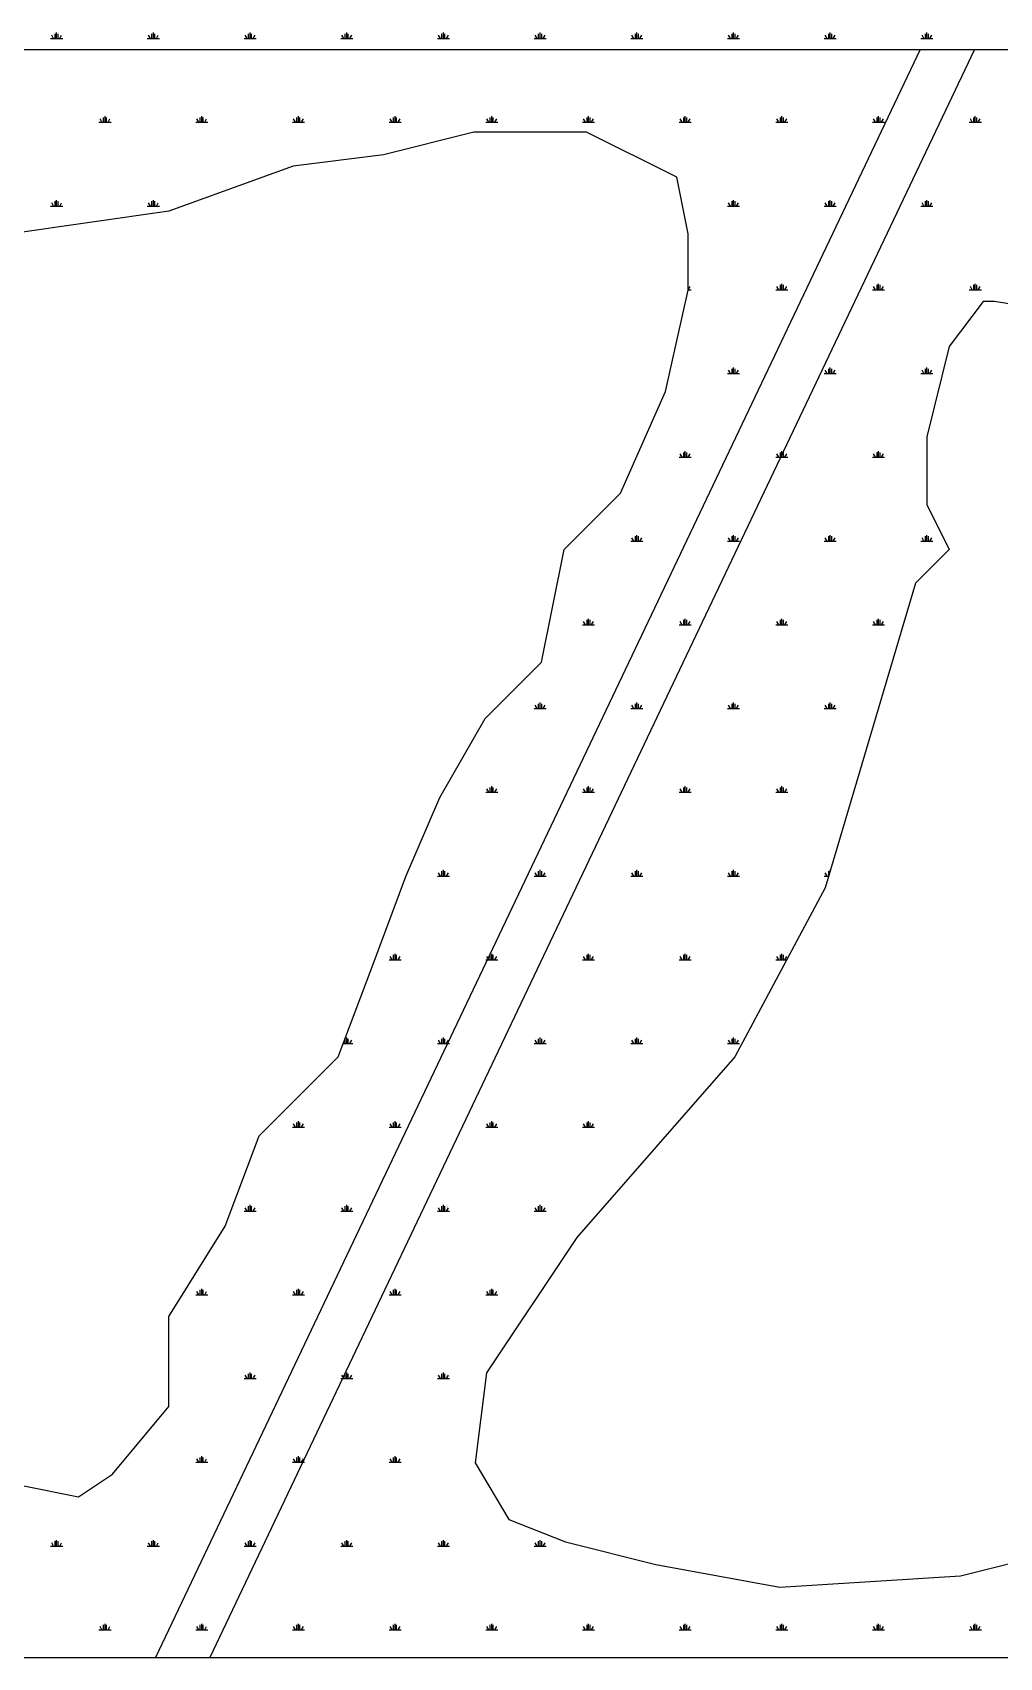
# Model space of a CAD drawing. Extents: x 0 to 23.8, y 0 to 31.4.
# Drawn here: x 10.637 to 13.137, y 17.038 to 21.239 of the extents above; entities that cross this region are included whole.
import ezdxf

# ---------------------------------------------------------------- set-up
doc = ezdxf.new("R2010")
doc.units = 0
doc.header["$LTSCALE"] = 0.39999
doc.header["$MEASUREMENT"] = 0
doc.layers.get('0').update_dxf_attribs({"linetype": 'CONTINUOUS'})
doc.layers.add('STRCTR', color=7, linetype='CONTINUOUS')

# ---------------------------------------------------------------- blocks, each defined once
blk = doc.blocks.new('*X0')
at = {"color": 0, "linetype": 'CONTINUOUS'}
for p, q in [((8.875, 21.4341), (8.9062, 21.4341)), ((8.8828, 21.4341), (8.8778, 21.4428)), ((8.8867, 21.4341), (8.8867, 21.4466)), ((8.8906, 21.4341), (8.8906, 21.4498)), ((8.8945, 21.4341), (8.8945, 21.4466)), ((8.8984, 21.4341), (8.9034, 21.4428)), ((9.125, 21.4341), (9.1562, 21.4341)), ((9.1328, 21.4341), (9.1278, 21.4428)), ((9.1367, 21.4341), (9.1367, 21.4466)), ((9.1406, 21.4341), (9.1406, 21.4498)), ((9.1445, 21.4341), (9.1445, 21.4466)), ((9.1484, 21.4341), (9.1534, 21.4428)), ((9.375, 21.4341), (9.4062, 21.4341)), ((9.3828, 21.4341), (9.3778, 21.4428)), ((9.3867, 21.4341), (9.3867, 21.4466)), ((9.3906, 21.4341), (9.3906, 21.4498)), ((9.3945, 21.4341), (9.3945, 21.4466)), ((9.3984, 21.4341), (9.4034, 21.4428)), ((9.625, 21.4341), (9.6562, 21.4341)), ((9.6328, 21.4341), (9.6278, 21.4428)), ((9.6367, 21.4341), (9.6367, 21.4466)), ((9.6406, 21.4341), (9.6406, 21.4498)), ((9.6445, 21.4341), (9.6445, 21.4466)), ((9.6484, 21.4341), (9.6534, 21.4428)), ((9.875, 21.4341), (9.9062, 21.4341)), ((9.8828, 21.4341), (9.8778, 21.4428)), ((9.8867, 21.4341), (9.8867, 21.4466)), ((9.8906, 21.4341), (9.8906, 21.4498)), ((9.8945, 21.4341), (9.8945, 21.4466)), ((9.8984, 21.4341), (9.9034, 21.4428)), ((10.125, 21.4341), (10.1562, 21.4341)), ((10.1328, 21.4341), (10.1278, 21.4428)), ((10.1367, 21.4341), (10.1367, 21.4466)), ((10.1406, 21.4341), (10.1406, 21.4498)), ((10.1445, 21.4341), (10.1445, 21.4466)), ((10.1484, 21.4341), (10.1534, 21.4428)), ((10.375, 21.4341), (10.4062, 21.4341)), ((10.3828, 21.4341), (10.3778, 21.4428)), ((10.3867, 21.4341), (10.3867, 21.4466)), ((10.3906, 21.4341), (10.3906, 21.4498)), ((10.3945, 21.4341), (10.3945, 21.4466)), ((10.3984, 21.4341), (10.4034, 21.4428)), ((10.625, 21.4341), (10.6562, 21.4341)), ((10.6328, 21.4341), (10.6278, 21.4428)), ((10.6367, 21.4341), (10.6367, 21.4466)), ((10.6406, 21.4341), (10.6406, 21.4498)), ((10.6445, 21.4341), (10.6445, 21.4466)), ((10.6484, 21.4341), (10.6534, 21.4428)), ((10.875, 21.4341), (10.9062, 21.4341)), ((10.8828, 21.4341), (10.8778, 21.4428)), ((10.8867, 21.4341), (10.8867, 21.4466)), ((10.8906, 21.4341), (10.8906, 21.4498)), ((10.8945, 21.4341), (10.8945, 21.4466)), ((10.8984, 21.4341), (10.9034, 21.4428)), ((11.125, 21.4341), (11.1562, 21.4341)), ((11.1328, 21.4341), (11.1278, 21.4428)), ((11.1367, 21.4341), (11.1367, 21.4466)), ((11.1406, 21.4341), (11.1406, 21.4498)), ((11.1445, 21.4341), (11.1445, 21.4466)), ((11.1484, 21.4341), (11.1534, 21.4428)), ((8.75, 21.2176), (8.7812, 21.2176)), ((8.7578, 21.2176), (8.7528, 21.2263)), ((8.7617, 21.2176), (8.7617, 21.2301)), ((8.7656, 21.2176), (8.7656, 21.2332)), ((8.7695, 21.2176), (8.7695, 21.2301)), ((8.7734, 21.2176), (8.7784, 21.2263)), ((9, 21.2176), (9.0312, 21.2176)), ((9.0078, 21.2176), (9.0028, 21.2263)), ((9.0117, 21.2176), (9.0117, 21.2301)), ((9.0156, 21.2176), (9.0156, 21.2332)), ((9.0195, 21.2176), (9.0195, 21.2301)), ((9.0234, 21.2176), (9.0284, 21.2263)), ((10.5, 21.2176), (10.5312, 21.2176)), ((10.5078, 21.2176), (10.5028, 21.2263)), ((10.5117, 21.2176), (10.5117, 21.2301)), ((10.5156, 21.2176), (10.5156, 21.2332)), ((10.5195, 21.2176), (10.5195, 21.2301)), ((10.5234, 21.2176), (10.5284, 21.2263)), ((10.75, 21.2176), (10.7812, 21.2176)), ((10.7578, 21.2176), (10.7528, 21.2263)), ((10.7617, 21.2176), (10.7617, 21.2301)), ((10.7656, 21.2176), (10.7656, 21.2332)), ((10.7695, 21.2176), (10.7695, 21.2301)), ((10.7734, 21.2176), (10.7784, 21.2263)), ((11, 21.2176), (11.0312, 21.2176)), ((11.0078, 21.2176), (11.0028, 21.2263)), ((11.0117, 21.2176), (11.0117, 21.2301)), ((11.0156, 21.2176), (11.0156, 21.2332)), ((11.0195, 21.2176), (11.0195, 21.2301)), ((11.0234, 21.2176), (11.0284, 21.2263)), ((10.3984, 21.0011), (10.4034, 21.0098)), ((10.6328, 21.0011), (10.6278, 21.0098)), ((10.6367, 21.0011), (10.6367, 21.0136)), ((10.6406, 21.0011), (10.6406, 21.0167)), ((10.6445, 21.0011), (10.6445, 21.0136)), ((10.6484, 21.0011), (10.6534, 21.0098)), ((10.8828, 21.0011), (10.8778, 21.0098)), ((10.8867, 21.0011), (10.8867, 21.0136)), ((10.8906, 21.0011), (10.8906, 21.0167)), ((10.8945, 21.0011), (10.8945, 21.0136)), ((10.8984, 21.0011), (10.9034, 21.0098)), ((11.1328, 21.0011), (11.1278, 21.0098)), ((11.1367, 21.0011), (11.1367, 21.0136)), ((11.1406, 21.0011), (11.1406, 21.0167)), ((11.1445, 21.0011), (11.1445, 21.0136)), ((11.1484, 21.0011), (11.1534, 21.0098)), ((10.3983, 21.0011), (10.4062, 21.0011)), ((10.625, 21.0011), (10.6562, 21.0011)), ((10.875, 21.0011), (10.9062, 21.0011)), ((11.125, 21.0011), (11.1562, 21.0011)), ((10.5117, 20.7846), (10.5117, 20.7971)), ((10.5156, 20.7846), (10.5156, 20.8002)), ((10.5195, 20.7846), (10.5195, 20.7971)), ((10.7617, 20.7846), (10.7617, 20.7971)), ((10.7656, 20.7846), (10.7656, 20.8002)), ((10.7695, 20.7846), (10.7695, 20.7971)), ((11.0117, 20.7846), (11.0117, 20.7971)), ((11.0156, 20.7846), (11.0156, 20.8002)), ((11.0195, 20.7846), (11.0195, 20.7971)), ((10.5, 20.7846), (10.5312, 20.7846)), ((10.5078, 20.7846), (10.5028, 20.7933)), ((10.5234, 20.7846), (10.5284, 20.7933)), ((10.75, 20.7846), (10.7812, 20.7846)), ((10.7578, 20.7846), (10.7528, 20.7933)), ((10.7734, 20.7846), (10.7784, 20.7933)), ((11, 20.7846), (11.0312, 20.7846)), ((11.0078, 20.7846), (11.0028, 20.7933)), ((11.0234, 20.7846), (11.0284, 20.7933)), ((10.375, 20.5681), (10.4062, 20.5681)), ((10.3828, 20.5681), (10.3778, 20.5768)), ((10.3867, 20.5681), (10.3867, 20.5806)), ((10.3906, 20.5681), (10.3906, 20.5837)), ((10.3945, 20.5681), (10.3945, 20.5806)), ((10.3984, 20.5681), (10.4034, 20.5768)), ((10.625, 20.5681), (10.6562, 20.5681)), ((10.6328, 20.5681), (10.6278, 20.5768)), ((10.6367, 20.5681), (10.6367, 20.5806)), ((10.6406, 20.5681), (10.6406, 20.5837)), ((10.6445, 20.5681), (10.6445, 20.5806)), ((10.6484, 20.5681), (10.6534, 20.5768)), ((10.875, 20.5681), (10.9062, 20.5681)), ((10.8828, 20.5681), (10.8778, 20.5768)), ((10.8867, 20.5681), (10.8867, 20.5806)), ((10.8906, 20.5681), (10.8906, 20.5837)), ((10.8945, 20.5681), (10.8945, 20.5806)), ((10.8984, 20.5681), (10.9034, 20.5768)), ((10.25, 20.3516), (10.2812, 20.3516)), ((10.2578, 20.3516), (10.2528, 20.3603)), ((10.2617, 20.3516), (10.2617, 20.3641)), ((10.2656, 20.3516), (10.2656, 20.3672)), ((10.2695, 20.3516), (10.2695, 20.3641)), ((10.2734, 20.3516), (10.2784, 20.3603)), ((10.5, 20.3516), (10.5312, 20.3516)), ((10.5078, 20.3516), (10.5028, 20.3603)), ((10.5117, 20.3516), (10.5117, 20.3641)), ((10.5156, 20.3516), (10.5156, 20.3672)), ((10.5195, 20.3516), (10.5195, 20.3641)), ((10.5234, 20.3516), (10.5284, 20.3603)), ((10.75, 20.3516), (10.7812, 20.3516)), ((10.7578, 20.3516), (10.7528, 20.3603)), ((10.7617, 20.3516), (10.7617, 20.3641)), ((10.7656, 20.3516), (10.7656, 20.3672)), ((10.7695, 20.3516), (10.7695, 20.3641)), ((10.7734, 20.3516), (10.7784, 20.3603)), ((11, 20.3516), (11.0312, 20.3516)), ((11.0078, 20.3516), (11.0028, 20.3603)), ((11.0117, 20.3516), (11.0117, 20.3641)), ((11.0156, 20.3516), (11.0156, 20.3672)), ((11.0195, 20.3516), (11.0195, 20.3641)), ((11.0234, 20.3516), (11.0284, 20.3603)), ((10.125, 20.1351), (10.1562, 20.1351)), ((10.1328, 20.1351), (10.1278, 20.1438)), ((10.1367, 20.1351), (10.1367, 20.1476)), ((10.1406, 20.1351), (10.1406, 20.1507)), ((10.1445, 20.1351), (10.1445, 20.1476)), ((10.1484, 20.1351), (10.1534, 20.1438)), ((10.375, 20.1351), (10.4062, 20.1351)), ((10.3828, 20.1351), (10.3778, 20.1438)), ((10.3867, 20.1351), (10.3867, 20.1476)), ((10.3906, 20.1351), (10.3906, 20.1507)), ((10.3945, 20.1351), (10.3945, 20.1476)), ((10.3984, 20.1351), (10.4034, 20.1438)), ((10.625, 20.1351), (10.6562, 20.1351)), ((10.6328, 20.1351), (10.6278, 20.1438)), ((10.6367, 20.1351), (10.6367, 20.1476)), ((10.6406, 20.1351), (10.6406, 20.1507)), ((10.6445, 20.1351), (10.6445, 20.1476)), ((10.6484, 20.1351), (10.6534, 20.1438)), ((10.875, 20.1351), (10.9062, 20.1351)), ((10.8828, 20.1351), (10.8778, 20.1438)), ((10.8867, 20.1351), (10.8867, 20.1476)), ((10.8906, 20.1351), (10.8906, 20.1507)), ((10.8945, 20.1351), (10.8945, 20.1476)), ((10.8984, 20.1351), (10.9034, 20.1438)), ((10, 19.9186), (10.0312, 19.9186)), ((10.0078, 19.9186), (10.0028, 19.9272)), ((10.0117, 19.9186), (10.0117, 19.9311)), ((10.0156, 19.9186), (10.0156, 19.9342)), ((10.0195, 19.9186), (10.0195, 19.9311)), ((10.0234, 19.9186), (10.0284, 19.9272)), ((10.25, 19.9186), (10.2812, 19.9186)), ((10.2578, 19.9186), (10.2528, 19.9272)), ((10.2617, 19.9186), (10.2617, 19.9311)), ((10.2656, 19.9186), (10.2656, 19.9342)), ((10.2695, 19.9186), (10.2695, 19.9311)), ((10.2734, 19.9186), (10.2784, 19.9272)), ((10.5, 19.9186), (10.5312, 19.9186)), ((10.5078, 19.9186), (10.5028, 19.9272)), ((10.5117, 19.9186), (10.5117, 19.9311)), ((10.5156, 19.9186), (10.5156, 19.9342)), ((10.5195, 19.9186), (10.5195, 19.9311)), ((10.5234, 19.9186), (10.5284, 19.9272)), ((10.75, 19.9186), (10.7812, 19.9186)), ((10.7578, 19.9186), (10.7528, 19.9272)), ((10.7617, 19.9186), (10.7617, 19.9311)), ((10.7656, 19.9186), (10.7656, 19.9342)), ((10.7695, 19.9186), (10.7695, 19.9311)), ((10.7734, 19.9186), (10.7784, 19.9272)), ((9.8828, 19.7021), (9.8778, 19.7107)), ((9.8867, 19.7021), (9.8867, 19.7146)), ((9.8906, 19.7021), (9.8906, 19.7177)), ((9.8945, 19.7021), (9.8945, 19.7146)), ((9.8984, 19.7021), (9.9034, 19.7107)), ((10.1328, 19.7021), (10.1278, 19.7107)), ((10.1367, 19.7021), (10.1367, 19.7146)), ((10.1406, 19.7021), (10.1406, 19.7177)), ((10.1445, 19.7021), (10.1445, 19.7146)), ((10.1484, 19.7021), (10.1534, 19.7107)), ((10.3828, 19.7021), (10.3778, 19.7107)), ((10.3867, 19.7021), (10.3867, 19.7146)), ((10.3906, 19.7021), (10.3906, 19.7177)), ((10.3945, 19.7021), (10.3945, 19.7146)), ((10.3984, 19.7021), (10.4034, 19.7107)), ((10.6328, 19.7021), (10.6278, 19.7107)), ((10.6367, 19.7021), (10.6367, 19.7146)), ((10.6406, 19.7021), (10.6406, 19.7177)), ((10.6445, 19.7021), (10.6445, 19.7146)), ((10.6484, 19.7021), (10.6534, 19.7107)), ((9.875, 19.7021), (9.9062, 19.7021)), ((10.125, 19.7021), (10.1562, 19.7021)), ((10.375, 19.7021), (10.4062, 19.7021)), ((10.625, 19.7021), (10.6562, 19.7021)), ((9.7578, 19.4856), (9.7528, 19.4942)), ((9.7617, 19.4856), (9.7617, 19.4981)), ((9.7656, 19.4856), (9.7656, 19.5012)), ((9.7695, 19.4856), (9.7695, 19.4981)), ((9.7734, 19.4856), (9.7784, 19.4942)), ((10.0078, 19.4856), (10.0028, 19.4942)), ((10.0117, 19.4856), (10.0117, 19.4981)), ((10.0156, 19.4856), (10.0156, 19.5012)), ((10.0195, 19.4856), (10.0195, 19.4981)), ((10.0234, 19.4856), (10.0284, 19.4942)), ((10.2578, 19.4856), (10.2528, 19.4942)), ((10.2617, 19.4856), (10.2617, 19.4981)), ((10.2656, 19.4856), (10.2656, 19.5012)), ((10.2695, 19.4856), (10.2695, 19.4981)), ((10.2734, 19.4856), (10.2784, 19.4942)), ((10.5078, 19.4856), (10.5028, 19.4942)), ((10.5117, 19.4856), (10.5117, 19.4981)), ((10.5156, 19.4856), (10.5156, 19.5012)), ((10.5195, 19.4856), (10.5195, 19.4981)), ((10.5234, 19.4856), (10.5284, 19.4942)), ((10.7578, 19.4856), (10.7528, 19.4942)), ((10.7617, 19.4871), (10.7617, 19.4981)), ((10.7656, 19.5003), (10.7656, 19.5012)), ((9.75, 19.4856), (9.7812, 19.4856)), ((10, 19.4856), (10.0312, 19.4856)), ((10.25, 19.4856), (10.2812, 19.4856)), ((10.5, 19.4856), (10.5312, 19.4856)), ((10.75, 19.4856), (10.7613, 19.4856)), ((9.6406, 19.2691), (9.6406, 19.2847)), ((9.8906, 19.2691), (9.8906, 19.2847)), ((10.1406, 19.2691), (10.1406, 19.2847)), ((10.3906, 19.2691), (10.3906, 19.2847)), ((10.6406, 19.2691), (10.6406, 19.2847)), ((9.625, 19.2691), (9.6562, 19.2691)), ((9.6328, 19.2691), (9.6278, 19.2777)), ((9.6367, 19.2691), (9.6367, 19.2816)), ((9.6445, 19.2691), (9.6445, 19.2816)), ((9.6484, 19.2691), (9.6534, 19.2777)), ((9.875, 19.2691), (9.9062, 19.2691)), ((9.8828, 19.2691), (9.8778, 19.2777)), ((9.8867, 19.2691), (9.8867, 19.2816)), ((9.8945, 19.2691), (9.8945, 19.2816)), ((9.8984, 19.2691), (9.9034, 19.2777)), ((10.125, 19.2691), (10.1562, 19.2691)), ((10.1328, 19.2691), (10.1278, 19.2777)), ((10.1367, 19.2691), (10.1367, 19.2816)), ((10.1445, 19.2691), (10.1445, 19.2816)), ((10.1484, 19.2691), (10.1534, 19.2777)), ((10.375, 19.2691), (10.4062, 19.2691)), ((10.3828, 19.2691), (10.3778, 19.2777)), ((10.3867, 19.2691), (10.3867, 19.2816)), ((10.3945, 19.2691), (10.3945, 19.2816)), ((10.3984, 19.2691), (10.4034, 19.2777)), ((10.625, 19.2691), (10.6529, 19.2691)), ((10.6328, 19.2691), (10.6278, 19.2777)), ((10.6367, 19.2691), (10.6367, 19.2816)), ((10.6445, 19.2691), (10.6445, 19.2816)), ((10.6484, 19.2691), (10.6534, 19.2777)), ((9.5065, 19.0526), (9.5312, 19.0526)), ((9.5078, 19.0526), (9.507, 19.0539)), ((9.5117, 19.0526), (9.5117, 19.0651)), ((9.5156, 19.0526), (9.5156, 19.0682)), ((9.5195, 19.0526), (9.5195, 19.0651)), ((9.5234, 19.0526), (9.5284, 19.0612)), ((9.75, 19.0526), (9.7812, 19.0526)), ((9.7578, 19.0526), (9.7528, 19.0612)), ((9.7617, 19.0526), (9.7617, 19.0651)), ((9.7656, 19.0526), (9.7656, 19.0682)), ((9.7695, 19.0526), (9.7695, 19.0651)), ((9.7734, 19.0526), (9.7784, 19.0612)), ((10, 19.0526), (10.0312, 19.0526)), ((10.0078, 19.0526), (10.0028, 19.0612)), ((10.0117, 19.0526), (10.0117, 19.0651)), ((10.0156, 19.0526), (10.0156, 19.0682)), ((10.0195, 19.0526), (10.0195, 19.0651)), ((10.0234, 19.0526), (10.0284, 19.0612)), ((10.25, 19.0526), (10.2812, 19.0526)), ((10.2578, 19.0526), (10.2528, 19.0612)), ((10.2617, 19.0526), (10.2617, 19.0651)), ((10.2656, 19.0526), (10.2656, 19.0682)), ((10.2695, 19.0526), (10.2695, 19.0651)), ((10.2734, 19.0526), (10.2784, 19.0612)), ((10.5, 19.0526), (10.5312, 19.0526)), ((10.5078, 19.0526), (10.5028, 19.0612)), ((10.5117, 19.0526), (10.5117, 19.0651)), ((10.5156, 19.0526), (10.5156, 19.0682)), ((10.5195, 19.0526), (10.5195, 19.0651)), ((10.5234, 19.0526), (10.5284, 19.0612)), ((9.375, 18.8361), (9.4062, 18.8361)), ((9.3828, 18.8361), (9.3778, 18.8447)), ((9.3867, 18.8361), (9.3867, 18.8486)), ((9.3906, 18.8361), (9.3906, 18.8517)), ((9.3945, 18.8361), (9.3945, 18.8486)), ((9.3984, 18.8361), (9.4034, 18.8447)), ((9.625, 18.8361), (9.6562, 18.8361)), ((9.6328, 18.8361), (9.6278, 18.8447)), ((9.6367, 18.8361), (9.6367, 18.8486)), ((9.6406, 18.8361), (9.6406, 18.8517)), ((9.6445, 18.8361), (9.6445, 18.8486)), ((9.6484, 18.8361), (9.6534, 18.8447)), ((9.875, 18.8361), (9.9062, 18.8361)), ((9.8828, 18.8361), (9.8778, 18.8447)), ((9.8867, 18.8361), (9.8867, 18.8486)), ((9.8906, 18.8361), (9.8906, 18.8517)), ((9.8945, 18.8361), (9.8945, 18.8486)), ((9.8984, 18.8361), (9.9034, 18.8447)), ((10.125, 18.8361), (10.1562, 18.8361)), ((10.1328, 18.8361), (10.1278, 18.8447)), ((10.1367, 18.8361), (10.1367, 18.8486)), ((10.1406, 18.8361), (10.1406, 18.8517)), ((10.1445, 18.8361), (10.1445, 18.8486)), ((10.1484, 18.8361), (10.1534, 18.8447)), ((9.25, 18.6195), (9.2812, 18.6195)), ((9.2578, 18.6195), (9.2528, 18.6282)), ((9.2617, 18.6195), (9.2617, 18.632)), ((9.2656, 18.6195), (9.2656, 18.6352)), ((9.2695, 18.6195), (9.2695, 18.632)), ((9.2734, 18.6195), (9.2784, 18.6282)), ((9.5, 18.6195), (9.5312, 18.6195)), ((9.5078, 18.6195), (9.5028, 18.6282)), ((9.5117, 18.6195), (9.5117, 18.632)), ((9.5156, 18.6195), (9.5156, 18.6352)), ((9.5195, 18.6195), (9.5195, 18.632)), ((9.5234, 18.6195), (9.5284, 18.6282)), ((9.75, 18.6195), (9.7812, 18.6195)), ((9.7578, 18.6195), (9.7528, 18.6282)), ((9.7617, 18.6195), (9.7617, 18.632)), ((9.7656, 18.6195), (9.7656, 18.6352)), ((9.7695, 18.6195), (9.7695, 18.632)), ((9.7734, 18.6195), (9.7784, 18.6282)), ((10, 18.6195), (10.0312, 18.6195)), ((10.0078, 18.6195), (10.0028, 18.6282)), ((10.0117, 18.6195), (10.0117, 18.632)), ((10.0156, 18.6195), (10.0156, 18.6352)), ((10.0195, 18.6195), (10.0195, 18.632)), ((10.0234, 18.6195), (10.0284, 18.6282)), ((9.125, 18.403), (9.1562, 18.403)), ((9.1328, 18.403), (9.1278, 18.4117)), ((9.1367, 18.403), (9.1367, 18.4155)), ((9.1406, 18.403), (9.1406, 18.4187)), ((9.1445, 18.403), (9.1445, 18.4155)), ((9.1484, 18.403), (9.1534, 18.4117)), ((9.375, 18.403), (9.4062, 18.403)), ((9.3828, 18.403), (9.3778, 18.4117)), ((9.3867, 18.403), (9.3867, 18.4155)), ((9.3906, 18.403), (9.3906, 18.4187)), ((9.3945, 18.403), (9.3945, 18.4155)), ((9.3984, 18.403), (9.4034, 18.4117)), ((9.625, 18.403), (9.6562, 18.403)), ((9.6328, 18.403), (9.6278, 18.4117)), ((9.6367, 18.403), (9.6367, 18.4155)), ((9.6406, 18.403), (9.6406, 18.4187)), ((9.6445, 18.403), (9.6445, 18.4155)), ((9.6484, 18.403), (9.6534, 18.4117)), ((9.875, 18.403), (9.9062, 18.403)), ((9.8828, 18.403), (9.8778, 18.4117)), ((9.8867, 18.403), (9.8867, 18.4155)), ((9.8906, 18.403), (9.8906, 18.4187)), ((9.8945, 18.403), (9.8945, 18.4155)), ((9.8984, 18.403), (9.9034, 18.4117)), ((9.2578, 18.1865), (9.2528, 18.1952)), ((9.2617, 18.1865), (9.2617, 18.199)), ((9.2656, 18.1865), (9.2656, 18.2022)), ((9.2695, 18.1865), (9.2695, 18.199)), ((9.2734, 18.1865), (9.2784, 18.1952)), ((9.5078, 18.1865), (9.5028, 18.1952)), ((9.5117, 18.1865), (9.5117, 18.199)), ((9.5156, 18.1865), (9.5156, 18.2022)), ((9.5195, 18.1865), (9.5195, 18.199)), ((9.5234, 18.1865), (9.5284, 18.1952)), ((9.7578, 18.1865), (9.7528, 18.1952)), ((9.7617, 18.1865), (9.7617, 18.199)), ((9.7656, 18.1865), (9.7656, 18.2022)), ((9.7695, 18.1865), (9.7695, 18.199)), ((9.7734, 18.1865), (9.7784, 18.1952)), ((9.25, 18.1865), (9.2812, 18.1865)), ((9.5, 18.1865), (9.5312, 18.1865)), ((9.75, 18.1865), (9.7812, 18.1865)), ((9.1367, 17.97), (9.1367, 17.9825)), ((9.1406, 17.97), (9.1406, 17.9857)), ((9.1445, 17.97), (9.1445, 17.9825)), ((9.3867, 17.97), (9.3867, 17.9825)), ((9.3906, 17.97), (9.3906, 17.9857)), ((9.3945, 17.97), (9.3945, 17.9825)), ((9.6367, 17.97), (9.6367, 17.9825)), ((9.6406, 17.97), (9.6406, 17.9857)), ((9.6445, 17.97), (9.6445, 17.9825)), ((9.125, 17.97), (9.1562, 17.97)), ((9.1328, 17.97), (9.1278, 17.9787)), ((9.1484, 17.97), (9.1534, 17.9787)), ((9.375, 17.97), (9.4062, 17.97)), ((9.3828, 17.97), (9.3778, 17.9787)), ((9.3984, 17.97), (9.4034, 17.9787)), ((9.625, 17.97), (9.6562, 17.97)), ((9.6328, 17.97), (9.6278, 17.9787)), ((9.6484, 17.97), (9.6534, 17.9787)), ((8.75, 17.7535), (8.7812, 17.7535)), ((8.7578, 17.7535), (8.7528, 17.7622)), ((8.7617, 17.7535), (8.7617, 17.766)), ((8.7656, 17.7535), (8.7656, 17.7691)), ((8.7695, 17.7535), (8.7695, 17.766)), ((8.7734, 17.7535), (8.7784, 17.7622)), ((9, 17.7535), (9.0312, 17.7535)), ((9.0078, 17.7535), (9.0028, 17.7622)), ((9.0117, 17.7535), (9.0117, 17.766)), ((9.0156, 17.7535), (9.0156, 17.7691)), ((9.0195, 17.7535), (9.0195, 17.766)), ((9.0234, 17.7535), (9.0284, 17.7622)), ((9.25, 17.7535), (9.2812, 17.7535)), ((9.2578, 17.7535), (9.2528, 17.7622)), ((9.2617, 17.7535), (9.2617, 17.766)), ((9.2656, 17.7535), (9.2656, 17.7691)), ((9.2695, 17.7535), (9.2695, 17.766)), ((9.2734, 17.7535), (9.2784, 17.7622)), ((9.5, 17.7535), (9.5312, 17.7535)), ((9.5078, 17.7535), (9.5028, 17.7622)), ((9.5117, 17.7535), (9.5117, 17.766)), ((9.5156, 17.7535), (9.5156, 17.7691)), ((9.5195, 17.7535), (9.5195, 17.766)), ((9.5234, 17.7535), (9.5284, 17.7622)), ((9.75, 17.7535), (9.7812, 17.7535)), ((9.7578, 17.7535), (9.7528, 17.7622)), ((9.7617, 17.7535), (9.7617, 17.766)), ((9.7656, 17.7535), (9.7656, 17.7691)), ((9.7695, 17.7535), (9.7695, 17.766)), ((9.7734, 17.7535), (9.7784, 17.7622)), ((10, 17.7535), (10.0312, 17.7535)), ((10.0078, 17.7535), (10.0028, 17.7622)), ((10.0117, 17.7535), (10.0117, 17.766)), ((10.0156, 17.7535), (10.0156, 17.7691)), ((10.0195, 17.7535), (10.0195, 17.766)), ((10.0234, 17.7535), (10.0284, 17.7622)), ((8.875, 17.537), (8.9062, 17.537)), ((8.8828, 17.537), (8.8778, 17.5457)), ((8.8867, 17.537), (8.8867, 17.5495)), ((8.8906, 17.537), (8.8906, 17.5526)), ((8.8945, 17.537), (8.8945, 17.5495)), ((8.8984, 17.537), (8.9034, 17.5457)), ((9.125, 17.537), (9.1562, 17.537)), ((9.1328, 17.537), (9.1278, 17.5457)), ((9.1367, 17.537), (9.1367, 17.5495)), ((9.1406, 17.537), (9.1406, 17.5526)), ((9.1445, 17.537), (9.1445, 17.5495)), ((9.1484, 17.537), (9.1534, 17.5457)), ((9.375, 17.537), (9.4062, 17.537)), ((9.3828, 17.537), (9.3778, 17.5457)), ((9.3867, 17.537), (9.3867, 17.5495)), ((9.3906, 17.537), (9.3906, 17.5526)), ((9.3945, 17.537), (9.3945, 17.5495)), ((9.3984, 17.537), (9.4034, 17.5457)), ((9.625, 17.537), (9.6562, 17.537)), ((9.6328, 17.537), (9.6278, 17.5457)), ((9.6367, 17.537), (9.6367, 17.5495)), ((9.6406, 17.537), (9.6406, 17.5526)), ((9.6445, 17.537), (9.6445, 17.5495)), ((9.6484, 17.537), (9.6534, 17.5457)), ((9.875, 17.537), (9.9062, 17.537)), ((9.8828, 17.537), (9.8778, 17.5457)), ((9.8867, 17.537), (9.8867, 17.5495)), ((9.8906, 17.537), (9.8906, 17.5526)), ((9.8945, 17.537), (9.8945, 17.5495)), ((9.8984, 17.537), (9.9034, 17.5457)), ((10.125, 17.537), (10.1562, 17.537)), ((10.1328, 17.537), (10.1278, 17.5457)), ((10.1367, 17.537), (10.1367, 17.5495)), ((10.1406, 17.537), (10.1406, 17.5526)), ((10.1445, 17.537), (10.1445, 17.5495)), ((10.1484, 17.537), (10.1534, 17.5457)), ((10.375, 17.537), (10.4062, 17.537)), ((10.3828, 17.537), (10.3778, 17.5457)), ((10.3867, 17.537), (10.3867, 17.5495)), ((10.3906, 17.537), (10.3906, 17.5526)), ((10.3945, 17.537), (10.3945, 17.5495)), ((10.3984, 17.537), (10.4034, 17.5457)), ((10.625, 17.537), (10.6562, 17.537)), ((10.6328, 17.537), (10.6278, 17.5457)), ((10.6367, 17.537), (10.6367, 17.5495)), ((10.6406, 17.537), (10.6406, 17.5526)), ((10.6445, 17.537), (10.6445, 17.5495)), ((10.6484, 17.537), (10.6534, 17.5457)), ((10.875, 17.537), (10.9062, 17.537)), ((10.8828, 17.537), (10.8778, 17.5457)), ((10.8867, 17.537), (10.8867, 17.5495)), ((10.8906, 17.537), (10.8906, 17.5526)), ((10.8945, 17.537), (10.8945, 17.5495)), ((10.8984, 17.537), (10.9034, 17.5457)), ((11.125, 17.537), (11.1562, 17.537)), ((11.1328, 17.537), (11.1278, 17.5457)), ((11.1367, 17.537), (11.1367, 17.5495)), ((11.1406, 17.537), (11.1406, 17.5526)), ((11.1445, 17.537), (11.1445, 17.5495)), ((11.1484, 17.537), (11.1534, 17.5457))]:
    blk.add_line(p, q, dxfattribs=at)
blk = doc.blocks.new('*X1')
at = {"color": 0, "linetype": 'CONTINUOUS'}
for p, q in [((8.75, 21.6506), (8.7812, 21.6506)), ((8.7578, 21.6506), (8.7528, 21.6593)), ((8.7617, 21.6506), (8.7617, 21.6631)), ((8.7656, 21.6506), (8.7656, 21.6663)), ((8.7695, 21.6506), (8.7695, 21.6631)), ((8.7734, 21.6506), (8.7784, 21.6593)), ((9, 21.6506), (9.0312, 21.6506)), ((9.0078, 21.6506), (9.0028, 21.6593)), ((9.0117, 21.6506), (9.0117, 21.6631)), ((9.0156, 21.6506), (9.0156, 21.6663)), ((9.0195, 21.6506), (9.0195, 21.6631)), ((9.0234, 21.6506), (9.0284, 21.6593)), ((9.25, 21.6506), (9.2812, 21.6506)), ((9.2578, 21.6506), (9.2528, 21.6593)), ((9.2617, 21.6506), (9.2617, 21.6631)), ((9.2656, 21.6506), (9.2656, 21.6663)), ((9.2695, 21.6506), (9.2695, 21.6631)), ((9.2734, 21.6506), (9.2784, 21.6593)), ((9.5, 21.6506), (9.5312, 21.6506)), ((9.5078, 21.6506), (9.5028, 21.6593)), ((9.5117, 21.6506), (9.5117, 21.6631)), ((9.5156, 21.6506), (9.5156, 21.6663)), ((9.5195, 21.6506), (9.5195, 21.6631)), ((9.5234, 21.6506), (9.5284, 21.6593)), ((9.75, 21.6506), (9.7812, 21.6506)), ((9.7578, 21.6506), (9.7528, 21.6593)), ((9.7617, 21.6506), (9.7617, 21.6631)), ((9.7656, 21.6506), (9.7656, 21.6663)), ((9.7695, 21.6506), (9.7695, 21.6631)), ((9.7734, 21.6506), (9.7784, 21.6593)), ((10, 21.6506), (10.0312, 21.6506)), ((10.0078, 21.6506), (10.0028, 21.6593)), ((10.0117, 21.6506), (10.0117, 21.6631)), ((10.0156, 21.6506), (10.0156, 21.6663)), ((10.0195, 21.6506), (10.0195, 21.6631)), ((10.0234, 21.6506), (10.0284, 21.6593)), ((10.25, 21.6506), (10.2812, 21.6506)), ((10.2578, 21.6506), (10.2528, 21.6593)), ((10.2617, 21.6506), (10.2617, 21.6631)), ((10.2656, 21.6506), (10.2656, 21.6663)), ((10.2695, 21.6506), (10.2695, 21.6631)), ((10.2734, 21.6506), (10.2784, 21.6593)), ((10.5, 21.6506), (10.5312, 21.6506)), ((10.5078, 21.6506), (10.5028, 21.6593)), ((10.5117, 21.6506), (10.5117, 21.6631)), ((10.5156, 21.6506), (10.5156, 21.6663)), ((10.5195, 21.6506), (10.5195, 21.6631)), ((10.5234, 21.6506), (10.5284, 21.6593)), ((10.75, 21.6506), (10.7812, 21.6506)), ((10.7578, 21.6506), (10.7528, 21.6593)), ((10.7617, 21.6506), (10.7617, 21.6631)), ((10.7656, 21.6506), (10.7656, 21.6663)), ((10.7695, 21.6506), (10.7695, 21.6631)), ((10.7734, 21.6506), (10.7784, 21.6593)), ((11, 21.6506), (11.0312, 21.6506)), ((11.0078, 21.6506), (11.0028, 21.6593)), ((11.0117, 21.6506), (11.0117, 21.6631)), ((11.0156, 21.6506), (11.0156, 21.6663)), ((11.0195, 21.6506), (11.0195, 21.6631)), ((11.0234, 21.6506), (11.0284, 21.6593))]:
    blk.add_line(p, q, dxfattribs=at)

msp = doc.modelspace()

# ---------------------------------------------------------------- linework, layer by layer
at = {"layer": 'STRCTR', "color": 4, "linetype": 'CONTINUOUS'}
for p, q in [((5.2714, 21.1958), (20.2713, 21.1958)), ((12.9321, 21.1958), (10.9553, 17.0385)), ((13.0722, 21.1958), (11.0954, 17.0385)), ((5.2674, 17.0385), (20.2713, 17.0385))]:
    msp.add_line(p, q, dxfattribs=at)
for points in [[(10.6102, 17.483), (10.7562, 17.4539), (10.8438, 17.5122), (10.9897, 17.6871), (10.9897, 17.9204), (11.1356, 18.1536), (11.2232, 18.3868), (11.4275, 18.5909), (11.5151, 18.8242), (11.6027, 19.0574), (11.6902, 19.2615), (11.807, 19.4656), (11.9529, 19.6114), (12.0113, 19.9029), (12.1572, 20.0487), (12.274, 20.3111), (12.3324, 20.5735), (12.3324, 20.7193), (12.3032, 20.865), (12.0697, 20.9817), (11.7778, 20.9817), (11.5443, 20.9233), (11.3108, 20.8942), (10.9897, 20.7776), (10.5811, 20.7193)], [(13.2992, 20.5152), (13.1241, 20.5443), (13.0949, 20.5443), (13.0073, 20.4277), (12.9489, 20.1945), (12.9489, 20.0195), (13.0073, 19.9029), (12.9198, 19.8154), (12.6863, 19.0283), (12.4527, 18.5909), (12.0441, 18.1244), (11.8106, 17.7746), (11.7814, 17.5413), (11.869, 17.3956), (12.0149, 17.3373), (12.2484, 17.2789), (12.5695, 17.2206), (13.0365, 17.2498), (13.27, 17.3081)]]:
    msp.add_lwpolyline(points, dxfattribs=at)

# ---------------------------------------------------------------- block references
for name in ['*X1', '*X0']:
    msp.add_blockref(name, (1.934, -0.4269), dxfattribs=at)

doc.saveas('drawing.dxf')
